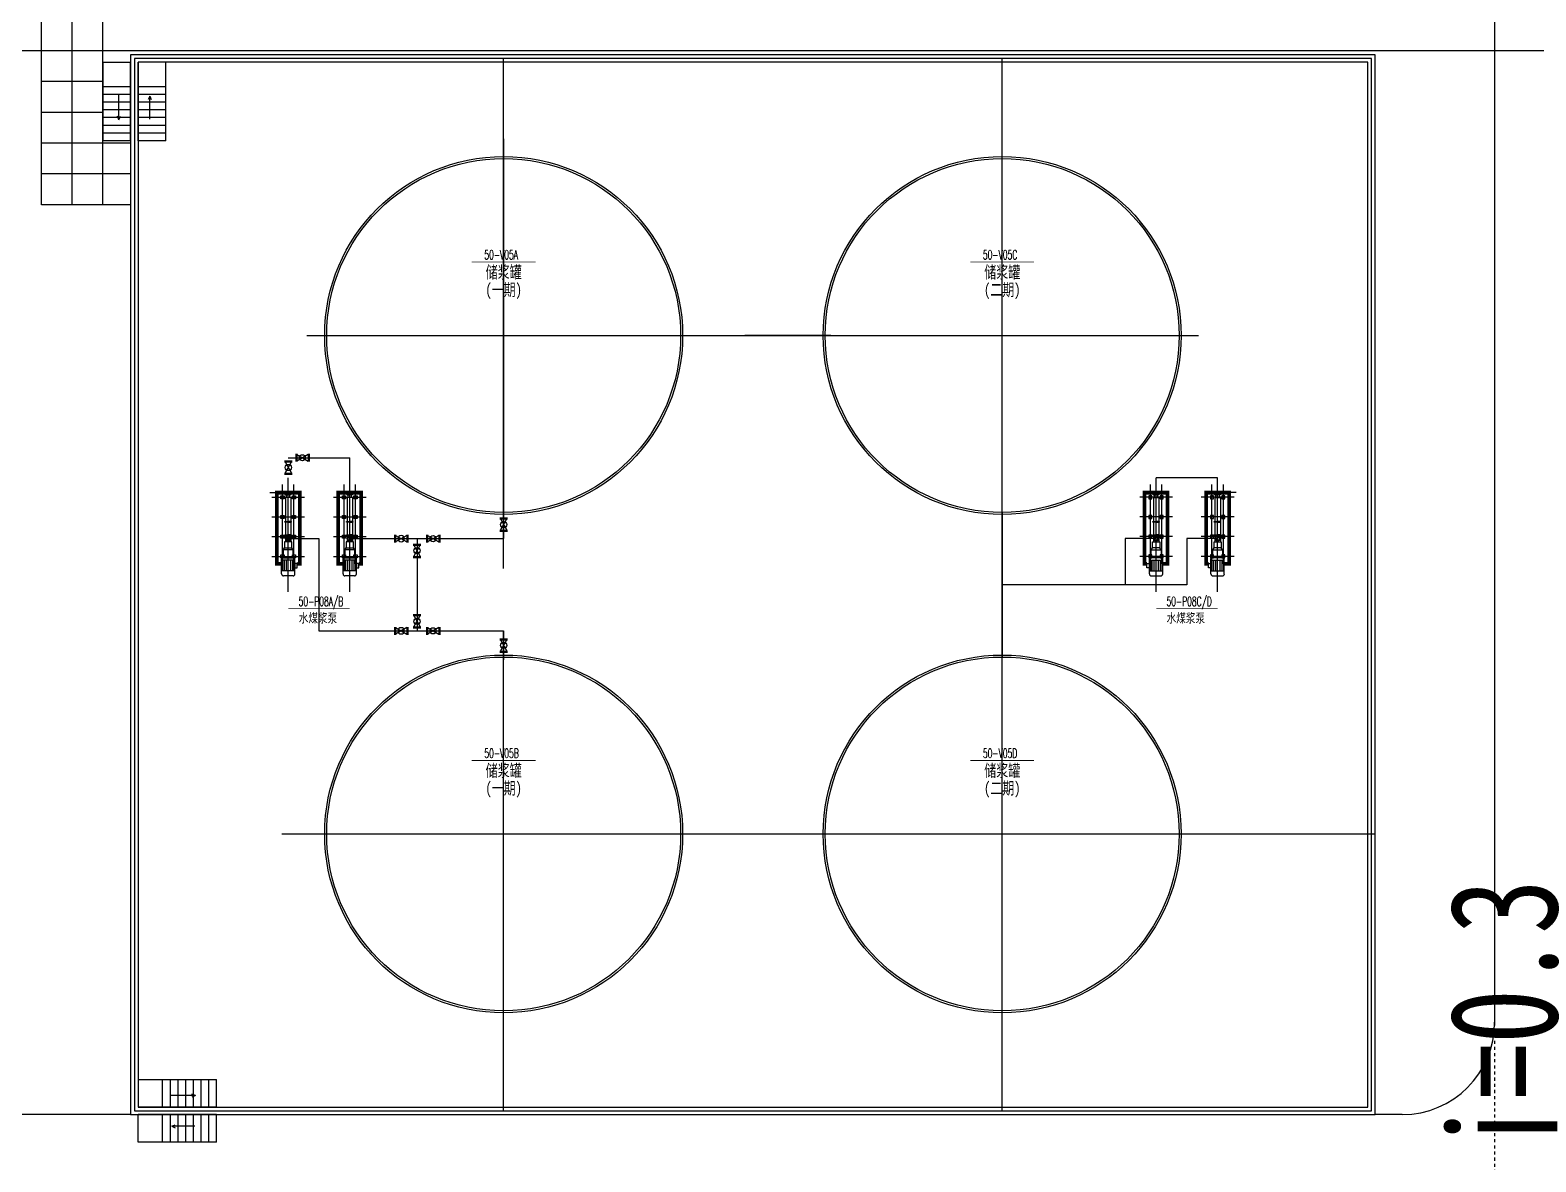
# Model space of a CAD drawing. Header units: metres. Extents: x -170 to 1091, y -90 to 504.
# Drawn here: x 309.91 to 358.84, y 63.89 to 100.67 of the extents above; entities that cross this region are included whole.
import ezdxf

# ---------------------------------------------------------------- set-up
doc = ezdxf.new("R2010")
doc.units = ezdxf.units.M
for name, pattern in [('CENTER', [50.8, 31.75, -6.35, 6.35, -6.35]), ('DASH', [0.35, 0.25, -0.1]), ('DOTE', [2.42, 2, -0.2, 0.02, -0.2]), ('PF_CENTER', [400, 250, -50, 50, -50])]:
    doc.linetypes.add(name, pattern=pattern)
for name, color, linetype in [('01', 7, 'CONTINUOUS'), ('02', 1, 'CONTINUOUS'), ('05', 4, 'PF_CENTER'), ('1', 7, 'CONTINUOUS'), ('PUB_TEXT', 7, 'CONTINUOUS'), ('road', 2, 'CONTINUOUS'), ('中心线', 3, 'CENTER'), ('基本标注', 4, 'CONTINUOUS'), ('方格网', 6, 'CONTINUOUS'), ('热媒站中心线', 3, 'CENTER'), ('管架', 30, 'CONTINUOUS')]:
    doc.layers.add(name, color=color, linetype=linetype)
doc.styles.add('_HZTXT', font='simplex.shx', dxfattribs={"width": 0.75, "bigfont": 'HZTXT.shx'})
doc.styles.add('YU1', font='txt', dxfattribs={"width": 0.75})

# ---------------------------------------------------------------- blocks, each defined once
blk = doc.blocks.new('A$C4640729A')
for p, q in [((16, 289), (26, 295)), ((16, 289), (16, 170)), ((16, 51), (16, 170)), ((16, 51), (26, 46)), ((26, 340), (26, 170)), ((26, 340), (53, 340)), ((26, 0), (26, 170)), ((26, 0), (53, 0)), ((53, 340), (53, 170)), ((56, 303), (53, 306)), ((53, 0), (53, 170)), ((56, 38), (53, 35)), ((56, 303), (56, 170)), ((56, 38), (56, 170))]:
    blk.add_line(p, q)
at = {"layer": '中心线'}
for p, q in [((0, 318), (78, 318)), ((0, 23), (78, 23))]:
    blk.add_line(p, q, dxfattribs=at)
blk = doc.blocks.new('A$C33160A48')
at = {"layer": '02'}
for p, q in [((0, 430), (250, 430)), ((0, 400), (250, 400)), ((0, 30), (250, 30)), ((20, 400), (230, 30)), ((20, 30), (230, 400)), ((0, 0), (250, 0))]:
    blk.add_line(p, q, dxfattribs=at)
blk.add_circle((125, 215), 101, dxfattribs=at)

msp = doc.modelspace()

# ---------------------------------------------------------------- linework, layer by layer
at = {"ltscale": 50}
for p, q in [((318.3, 86.774), (320.3, 86.774)), ((348.5, 86.119), (346.5, 86.119))]:
    msp.add_line(p, q, dxfattribs=at)
at = {"ltscale": 2}
for p, q in [((317.701, 85.641), (318.3, 85.641)), ((349.099, 85.641), (348.5, 85.641))]:
    msp.add_line(p, q, dxfattribs=at)
for p, q in [((318.212, 85.481), (318.212, 84.707)), ((318.388, 85.481), (318.212, 85.481)), ((318.243, 85.481), (318.243, 85.565)), ((318.357, 85.481), (318.357, 85.565)), ((318.388, 85.481), (318.388, 84.707)), ((320.212, 85.481), (320.212, 84.707)), ((320.388, 85.481), (320.212, 85.481)), ((320.243, 85.481), (320.243, 85.565)), ((320.357, 85.481), (320.357, 85.565)), ((320.388, 85.481), (320.388, 84.707)), ((346.412, 85.481), (346.588, 85.481)), ((346.412, 85.481), (346.412, 84.707)), ((346.443, 85.481), (346.443, 85.565)), ((346.557, 85.481), (346.557, 85.565)), ((346.588, 85.481), (346.588, 84.707)), ((348.412, 85.481), (348.588, 85.481)), ((348.412, 85.481), (348.412, 84.707)), ((348.443, 85.481), (348.443, 85.565)), ((348.557, 85.481), (348.557, 85.565)), ((348.588, 85.481), (348.588, 84.707)), ((318.192, 84.68), (318.192, 84.707)), ((318.192, 84.707), (318.3, 84.707)), ((318.3, 84.68), (318.192, 84.68)), ((318.212, 84.68), (318.212, 84.266)), ((318.408, 84.707), (318.3, 84.707)), ((318.3, 84.68), (318.408, 84.68)), ((318.388, 84.68), (318.389, 84.266)), ((318.408, 84.68), (318.408, 84.707)), ((320.192, 84.68), (320.192, 84.707)), ((320.192, 84.707), (320.3, 84.707)), ((320.3, 84.68), (320.192, 84.68)), ((320.212, 84.68), (320.212, 84.266)), ((320.408, 84.707), (320.3, 84.707)), ((320.3, 84.68), (320.408, 84.68)), ((320.388, 84.68), (320.389, 84.266)), ((320.408, 84.68), (320.408, 84.707)), ((346.392, 84.707), (346.5, 84.707)), ((346.392, 84.68), (346.392, 84.707)), ((346.5, 84.68), (346.392, 84.68)), ((346.412, 84.68), (346.411, 84.266)), ((346.608, 84.707), (346.5, 84.707)), ((346.5, 84.68), (346.608, 84.68)), ((346.588, 84.68), (346.588, 84.266)), ((346.608, 84.68), (346.608, 84.707)), ((348.392, 84.707), (348.5, 84.707)), ((348.392, 84.68), (348.392, 84.707)), ((348.5, 84.68), (348.392, 84.68)), ((348.412, 84.68), (348.411, 84.266)), ((348.608, 84.707), (348.5, 84.707)), ((348.5, 84.68), (348.608, 84.68)), ((348.588, 84.68), (348.588, 84.266)), ((348.608, 84.68), (348.608, 84.707)), ((318.192, 84.239), (318.192, 84.266)), ((318.192, 84.266), (318.301, 84.266)), ((318.301, 84.239), (318.192, 84.239)), ((318.212, 84.239), (318.212, 84.047)), ((318.409, 84.266), (318.301, 84.266)), ((318.301, 84.239), (318.409, 84.239)), ((318.389, 84.239), (318.388, 84.047)), ((318.409, 84.239), (318.409, 84.266)), ((320.192, 84.239), (320.192, 84.266)), ((320.192, 84.266), (320.301, 84.266)), ((320.301, 84.239), (320.192, 84.239)), ((320.212, 84.239), (320.212, 84.047)), ((320.409, 84.266), (320.301, 84.266)), ((320.301, 84.239), (320.409, 84.239)), ((320.389, 84.239), (320.388, 84.047)), ((320.409, 84.239), (320.409, 84.266)), ((346.391, 84.266), (346.499, 84.266)), ((346.391, 84.239), (346.391, 84.266)), ((346.499, 84.239), (346.391, 84.239)), ((346.411, 84.239), (346.412, 84.047)), ((346.608, 84.266), (346.499, 84.266)), ((346.499, 84.239), (346.608, 84.239)), ((346.588, 84.239), (346.588, 84.047)), ((346.608, 84.239), (346.608, 84.266)), ((348.391, 84.266), (348.499, 84.266)), ((348.391, 84.239), (348.391, 84.266)), ((348.499, 84.239), (348.391, 84.239)), ((348.411, 84.239), (348.412, 84.047)), ((348.608, 84.266), (348.499, 84.266)), ((348.499, 84.239), (348.608, 84.239)), ((348.588, 84.239), (348.588, 84.047)), ((348.608, 84.239), (348.608, 84.266)), ((318.14, 83.787), (318.182, 83.849)), ((318.46, 83.787), (318.416, 83.849)), ((320.14, 83.787), (320.182, 83.849)), ((320.46, 83.787), (320.416, 83.849)), ((346.34, 83.787), (346.384, 83.849)), ((346.66, 83.787), (346.618, 83.849)), ((348.34, 83.787), (348.384, 83.849)), ((348.66, 83.787), (348.618, 83.849)), ((318.083, 82.999), (318.083, 83.501)), ((318.517, 83.45), (318.083, 83.45)), ((318.101, 83.519), (318.499, 83.519)), ((318.115, 83.45), (318.115, 83.097)), ((318.165, 83.45), (318.165, 83.097)), ((318.228, 83.45), (318.228, 83.097)), ((318.372, 83.45), (318.372, 83.097)), ((318.435, 83.45), (318.435, 83.097)), ((318.485, 83.45), (318.485, 83.097)), ((318.517, 82.999), (318.517, 83.501)), ((320.083, 82.999), (320.083, 83.501)), ((320.517, 83.45), (320.083, 83.45)), ((320.101, 83.519), (320.499, 83.519)), ((320.115, 83.45), (320.115, 83.097)), ((320.165, 83.45), (320.165, 83.097)), ((320.228, 83.45), (320.228, 83.097)), ((320.372, 83.45), (320.372, 83.097)), ((320.435, 83.45), (320.435, 83.097)), ((320.485, 83.45), (320.485, 83.097)), ((320.517, 82.999), (320.517, 83.501)), ((346.283, 82.999), (346.283, 83.501)), ((346.283, 83.45), (346.717, 83.45)), ((346.699, 83.519), (346.301, 83.519)), ((346.315, 83.45), (346.315, 83.097)), ((346.365, 83.45), (346.365, 83.097)), ((346.428, 83.45), (346.428, 83.097)), ((346.572, 83.45), (346.572, 83.097)), ((346.635, 83.45), (346.635, 83.097)), ((346.685, 83.45), (346.685, 83.097)), ((346.717, 82.999), (346.717, 83.501)), ((348.283, 82.999), (348.283, 83.501)), ((348.283, 83.45), (348.717, 83.45)), ((348.699, 83.519), (348.301, 83.519)), ((348.315, 83.45), (348.315, 83.097)), ((348.365, 83.45), (348.365, 83.097)), ((348.428, 83.45), (348.428, 83.097)), ((348.572, 83.45), (348.572, 83.097)), ((348.635, 83.45), (348.635, 83.097)), ((348.685, 83.45), (348.685, 83.097)), ((348.717, 82.999), (348.717, 83.501)), ((318.517, 83.097), (318.083, 83.097)), ((318.456, 82.937), (318.144, 82.937)), ((320.517, 83.097), (320.083, 83.097)), ((320.456, 82.937), (320.144, 82.937)), ((346.283, 83.097), (346.717, 83.097)), ((346.344, 82.937), (346.656, 82.937)), ((348.283, 83.097), (348.717, 83.097)), ((348.344, 82.937), (348.656, 82.937))]:
    msp.add_line(p, q)
at = {"linetype": 'DASH', "ltscale": 0.01}
msp.add_line((357.5, 68.429), (357.5, 40), dxfattribs=at)
at = {"color": 1, "ltscale": 5, "const_width": 0.03, "elevation": 0}
for points in [[(324.262, 93.137), (326.338, 93.137)], [(340.462, 93.137), (342.538, 93.137)], [(346.504, 81.87), (348.496, 81.87)], [(324.262, 76.937), (326.338, 76.937)], [(340.462, 76.937), (342.538, 76.937)]]:
    msp.add_lwpolyline(points, dxfattribs=at)
at = {"ltscale": 2, "const_width": 0.12}
for points in [[(318.596, 83.331), (318.675, 83.331), (318.675, 85.641), (317.925, 85.641), (317.925, 83.331), (318.083, 83.331)], [(320.596, 83.331), (320.675, 83.331), (320.675, 85.641), (319.925, 85.641), (319.925, 83.331), (320.083, 83.331)]]:
    msp.add_lwpolyline(points, dxfattribs=at)
at = {"ltscale": 2, "const_width": 0.12, "elevation": 0}
for points in [[(346.204, 83.331), (346.125, 83.331), (346.125, 85.641), (346.875, 85.641), (346.875, 83.331), (346.717, 83.331)], [(348.204, 83.331), (348.125, 83.331), (348.125, 85.641), (348.875, 85.641), (348.875, 83.331), (348.717, 83.331)]]:
    msp.add_lwpolyline(points, dxfattribs=at)
for points in [[(318.065, 85.441), (318.065, 85.541), (318.165, 85.541), (318.165, 85.441)], [(318.435, 85.441), (318.435, 85.541), (318.535, 85.541), (318.535, 85.441)], [(320.065, 85.441), (320.065, 85.541), (320.165, 85.541), (320.165, 85.441)], [(320.435, 85.441), (320.435, 85.541), (320.535, 85.541), (320.535, 85.441)], [(318.065, 84.801), (318.065, 84.901), (318.165, 84.901), (318.165, 84.801)], [(318.435, 84.801), (318.435, 84.901), (318.535, 84.901), (318.535, 84.801)], [(320.065, 84.801), (320.065, 84.901), (320.165, 84.901), (320.165, 84.801)], [(320.435, 84.801), (320.435, 84.901), (320.535, 84.901), (320.535, 84.801)], [(318.065, 84.161), (318.065, 84.261), (318.165, 84.261), (318.165, 84.161)], [(318.435, 84.161), (318.435, 84.261), (318.535, 84.261), (318.535, 84.161)], [(320.065, 84.161), (320.065, 84.261), (320.165, 84.261), (320.165, 84.161)], [(320.435, 84.161), (320.435, 84.261), (320.535, 84.261), (320.535, 84.161)], [(318.416, 83.849), (318.416, 84.047), (318.182, 84.047), (318.182, 83.849)], [(320.416, 83.849), (320.416, 84.047), (320.182, 84.047), (320.182, 83.849)], [(318.065, 83.521), (318.065, 83.621), (318.165, 83.621), (318.165, 83.521)], [(318.435, 83.521), (318.435, 83.621), (318.535, 83.621), (318.535, 83.521)], [(318.596, 83.202), (318.596, 83.338), (318.517, 83.338), (318.517, 83.202)], [(320.065, 83.521), (320.065, 83.621), (320.165, 83.621), (320.165, 83.521)], [(320.435, 83.521), (320.435, 83.621), (320.535, 83.621), (320.535, 83.521)], [(320.596, 83.202), (320.596, 83.338), (320.517, 83.338), (320.517, 83.202)]]:
    msp.add_lwpolyline(points, close=True)
at = {"elevation": 0}
for points in [[(346.365, 85.441), (346.365, 85.541), (346.265, 85.541), (346.265, 85.441)], [(346.735, 85.441), (346.735, 85.541), (346.635, 85.541), (346.635, 85.441)], [(348.365, 85.441), (348.365, 85.541), (348.265, 85.541), (348.265, 85.441)], [(348.735, 85.441), (348.735, 85.541), (348.635, 85.541), (348.635, 85.441)], [(346.365, 84.801), (346.365, 84.901), (346.265, 84.901), (346.265, 84.801)], [(346.735, 84.801), (346.735, 84.901), (346.635, 84.901), (346.635, 84.801)], [(348.365, 84.801), (348.365, 84.901), (348.265, 84.901), (348.265, 84.801)], [(348.735, 84.801), (348.735, 84.901), (348.635, 84.901), (348.635, 84.801)], [(346.365, 84.161), (346.365, 84.261), (346.265, 84.261), (346.265, 84.161)], [(346.735, 84.161), (346.735, 84.261), (346.635, 84.261), (346.635, 84.161)], [(348.365, 84.161), (348.365, 84.261), (348.265, 84.261), (348.265, 84.161)], [(348.735, 84.161), (348.735, 84.261), (348.635, 84.261), (348.635, 84.161)], [(346.384, 83.849), (346.384, 84.047), (346.618, 84.047), (346.618, 83.849)], [(348.384, 83.849), (348.384, 84.047), (348.618, 84.047), (348.618, 83.849)], [(346.204, 83.202), (346.204, 83.338), (346.283, 83.338), (346.283, 83.202)], [(346.365, 83.521), (346.365, 83.621), (346.265, 83.621), (346.265, 83.521)], [(346.735, 83.521), (346.735, 83.621), (346.635, 83.621), (346.635, 83.521)], [(348.204, 83.202), (348.204, 83.338), (348.283, 83.338), (348.283, 83.202)], [(348.365, 83.521), (348.365, 83.621), (348.265, 83.621), (348.265, 83.521)], [(348.735, 83.521), (348.735, 83.621), (348.635, 83.621), (348.635, 83.521)]]:
    msp.add_lwpolyline(points, close=True, dxfattribs=at)
for points in [[(318.46, 83.519), (318.46, 83.787), (318.14, 83.787), (318.14, 83.519)], [(320.46, 83.519), (320.46, 83.787), (320.14, 83.787), (320.14, 83.519)]]:
    msp.add_lwpolyline(points)
for points in [[(346.34, 83.519), (346.34, 83.787), (346.66, 83.787), (346.66, 83.519)], [(348.34, 83.519), (348.34, 83.787), (348.66, 83.787), (348.66, 83.519)]]:
    msp.add_lwpolyline(points, dxfattribs=at)
at = {"color": 1, "ltscale": 5, "const_width": 0.03}
msp.add_lwpolyline([(318.304, 81.87), (320.296, 81.87)], dxfattribs=at)
for centre, radius in [((318.3, 84.149), 0.0852), ((318.3, 84.149), 0.0517), ((320.3, 84.149), 0.0852), ((320.3, 84.149), 0.0517), ((346.5, 84.149), 0.0852), ((346.5, 84.149), 0.0517), ((348.5, 84.149), 0.0852), ((348.5, 84.149), 0.0517)]:
    msp.add_circle(centre, radius)
for centre, radius, start, end in [((318.101, 83.501), 0.0184, 90, 180), ((318.499, 83.501), 0.0184, 0, 90), ((320.101, 83.501), 0.0184, 90, 180), ((320.499, 83.501), 0.0184, 0, 90), ((346.301, 83.501), 0.0184, 90, 180), ((346.699, 83.501), 0.0184, 0, 90), ((348.301, 83.501), 0.0184, 90, 180), ((348.699, 83.501), 0.0184, 0, 90), ((318.144, 82.999), 0.0614, 180, 270), ((318.456, 82.999), 0.0614, 270, 0), ((320.144, 82.999), 0.0614, 180, 270), ((320.456, 82.999), 0.0614, 270, 0), ((346.344, 82.999), 0.0614, 180, 270), ((346.656, 82.999), 0.0614, 270, 0), ((348.344, 82.999), 0.0614, 180, 270), ((348.656, 82.999), 0.0614, 270, 0)]:
    msp.add_arc(centre, radius, start, end)
at = {"layer": '01', "ltscale": 50}
for p, q in [((335.926, 90.749), (333.138, 90.749)), ((325.3, 84.999), (325.3, 84.149)), ((341.5, 84.999), (341.5, 80.299)), ((318.3, 84.149), (319.3, 84.149)), ((319.3, 84.149), (319.3, 81.15)), ((320.3, 84.149), (325.3, 84.149)), ((322.487, 84.149), (322.487, 81.15)), ((345.5, 84.149), (345.5, 82.649)), ((346.5, 84.149), (345.5, 84.149)), ((347.5, 84.149), (347.5, 82.649)), ((348.5, 84.149), (347.5, 84.149)), ((347.5, 82.649), (341.5, 82.649)), ((319.3, 81.15), (325.3, 81.15)), ((325.3, 81.15), (325.3, 80.204))]:
    msp.add_line(p, q, dxfattribs=at)
at = {"layer": '01', "ltscale": 8}
for centre in [(325.3, 90.749), (341.5, 90.749), (325.3, 74.549), (341.5, 74.549)]:
    msp.add_circle(centre, 5.75, dxfattribs=at)
at = {"layer": '02', "ltscale": 8}
for centre in [(325.3, 90.749), (341.5, 90.749), (325.3, 74.549), (341.5, 74.549)]:
    msp.add_circle(centre, 5.815, dxfattribs=at)
at = {"layer": '05', "ltscale": 8}
for p, q in [((353.5, 99.749), (313.3, 99.749, 0)), ((313.3, 99.749, 0), (313.3, 65.549)), ((325.3, 83.179, 0), (325.3, 99.749, 0)), ((341.5, 65.549, 0), (341.5, 99.749, 0)), ((353.5, 65.549), (353.5, 99.749)), ((325.3, 97.145), (325.3, 84.352)), ((318.904, 90.749), (347.874, 90.749)), ((325.3, 65.549, 0), (325.3, 81.15, 0)), ((318.096, 74.549, 0), (353.62, 74.549)), ((313.3, 65.549), (353.5, 65.549))]:
    msp.add_line(p, q, dxfattribs=at)
at = {"layer": 'road', "linetype": 'Continuous'}
for p, q in [((310.28, 95, 0), (310.28, 139)), ((311.28, 95, 0), (311.28, 139)), ((312.28, 95, 0), (312.28, 139)), ((357.5, 130), (357.5, 68.429)), ((312.28, 100), (310.28, 100)), ((312.28, 99), (310.28, 99)), ((312.28, 98), (310.28, 98)), ((313.18, 97), (310.28, 97)), ((313.18, 96), (310.28, 96)), ((313.18, 95), (310.28, 95)), ((313.18, 65.429), (306, 65.429)), ((354.5, 65.429, 0), (353.62, 65.429))]:
    msp.add_line(p, q, dxfattribs=at)
msp.add_arc((354.5, 68.429, 0), 3, 270, 0, dxfattribs=at)
at = {"layer": '基本标注'}
for p, q in [((312.28, 99.629, 0), (312.28, 97.079, 0)), ((312.798, 97.76, 0), (312.799, 98.555, 0)), ((313.801, 98.528, 0), (313.754, 98.424, 0)), ((313.801, 98.528, 0), (313.849, 98.424, 0)), ((313.801, 97.778, 0), (313.801, 98.528, 0)), ((312.798, 97.76, 0), (312.753, 97.876, 0)), ((312.798, 97.76, 0), (312.849, 97.876, 0)), ((313.42, 66.569), (315.97, 66.569)), ((315.288, 66.051), (315.173, 66.095)), ((315.288, 66.051), (314.494, 66.05)), ((315.288, 66.051), (315.173, 65.999)), ((314.52, 65.047), (314.625, 65.095)), ((314.52, 65.047), (314.625, 65)), ((315.27, 65.047), (314.52, 65.047))]:
    msp.add_line(p, q, dxfattribs=at)
at = {"layer": '基本标注', "ltscale": 0.8}
for p, q in [((312.28, 99.629, 0), (313.18, 99.629, 0)), ((313.18, 97.079, 0), (313.18, 99.629, 0)), ((313.42, 97.079, 0), (313.42, 99.629, 0)), ((314.32, 99.629, 0), (313.42, 99.629, 0)), ((314.32, 97.079, 0), (314.32, 99.629, 0)), ((313.18, 98.829, 0), (312.28, 98.829, 0)), ((313.18, 98.579, 0), (312.28, 98.579, 0)), ((314.32, 98.829, 0), (313.42, 98.829, 0)), ((314.32, 98.579, 0), (313.42, 98.579, 0)), ((313.18, 98.329, 0), (312.28, 98.329, 0)), ((313.18, 98.079, 0), (312.28, 98.079, 0)), ((314.32, 98.329, 0), (313.42, 98.329, 0)), ((314.32, 98.079, 0), (313.42, 98.079, 0)), ((313.18, 97.829, 0), (312.28, 97.829, 0)), ((313.18, 97.579, 0), (312.28, 97.579, 0)), ((314.32, 97.829, 0), (313.42, 97.829, 0)), ((314.32, 97.579, 0), (313.42, 97.579, 0)), ((313.18, 97.329, 0), (312.28, 97.329, 0)), ((313.18, 97.079, 0), (312.28, 97.079, 0)), ((314.32, 97.329, 0), (313.42, 97.329, 0)), ((314.32, 97.079, 0), (313.42, 97.079, 0)), ((313.42, 66.569), (313.42, 65.669)), ((314.22, 65.669), (314.22, 66.569)), ((314.47, 65.669), (314.47, 66.569)), ((314.72, 65.669), (314.72, 66.569)), ((314.97, 65.669), (314.97, 66.569)), ((315.22, 65.669), (315.22, 66.569)), ((315.47, 65.669), (315.47, 66.569)), ((315.72, 65.669), (315.72, 66.569)), ((315.97, 65.669), (315.97, 66.569)), ((315.97, 65.669), (313.42, 65.669)), ((315.97, 65.429), (313.42, 65.429)), ((313.42, 64.529), (313.42, 65.429)), ((314.22, 64.529), (314.22, 65.429)), ((314.47, 64.529), (314.47, 65.429)), ((314.72, 64.529), (314.72, 65.429)), ((314.97, 64.529), (314.97, 65.429)), ((315.22, 64.529), (315.22, 65.429)), ((315.47, 64.529), (315.47, 65.429)), ((315.72, 64.529), (315.72, 65.429)), ((315.97, 64.529), (315.97, 65.429)), ((315.97, 64.529), (313.42, 64.529))]:
    msp.add_line(p, q, dxfattribs=at)
at = {"layer": '方格网', "color": 6, "linetype": 'Continuous'}
msp.add_line((850.549, 100), (-76.882, 100), dxfattribs=at)
at = {"layer": '热媒站中心线', "linetype": 'DOTE', "ltscale": 300}
for p, q in [((320.3, 82.422), (320.3, 86.774)), ((318.3, 82.422), (318.3, 86.119)), ((346.5, 82.422), (346.5, 86.119)), ((348.5, 82.422), (348.5, 86.119)), ((318.115, 83.331), (318.115, 85.903)), ((318.485, 83.331), (318.485, 85.903)), ((320.115, 83.331), (320.115, 85.903)), ((320.485, 83.331), (320.485, 85.903)), ((346.315, 83.331), (346.315, 85.903)), ((346.685, 83.331), (346.685, 85.903)), ((348.315, 83.331), (348.315, 85.903)), ((348.685, 83.331), (348.685, 85.903)), ((317.768, 85.491), (318.832, 85.491)), ((319.768, 85.491), (320.832, 85.491)), ((347.032, 85.491), (345.968, 85.491)), ((349.032, 85.491), (347.968, 85.491)), ((317.768, 84.851), (318.832, 84.851)), ((319.768, 84.851), (320.832, 84.851)), ((347.032, 84.851), (345.968, 84.851)), ((349.032, 84.851), (347.968, 84.851)), ((317.768, 84.211), (318.832, 84.211)), ((319.768, 84.211), (320.832, 84.211)), ((347.032, 84.211), (345.968, 84.211)), ((349.032, 84.211), (347.968, 84.211)), ((317.768, 83.571), (318.832, 83.571)), ((319.768, 83.571), (320.832, 83.571)), ((347.032, 83.571), (345.968, 83.571)), ((349.032, 83.571), (347.968, 83.571))]:
    msp.add_line(p, q, dxfattribs=at)
at = {"layer": '管架'}
for p, q in [((353.62, 99.869), (313.18, 99.869, 0)), ((313.18, 99.869, 0), (313.18, 65.429)), ((353.62, 65.429), (353.62, 99.869)), ((353.38, 99.629), (313.42, 99.629, 0)), ((313.42, 99.629, 0), (313.42, 65.669)), ((353.38, 65.669), (353.38, 99.629)), ((313.42, 65.669), (353.38, 65.669)), ((313.18, 65.429), (353.62, 65.429))]:
    msp.add_line(p, q, dxfattribs=at)

# ---------------------------------------------------------------- block references
at = {"layer": '01', "ltscale": 50, "xscale": 0.001, "yscale": 0.001, "zscale": 0.001}
for p in [(318.18, 86.244), (325.175, 84.388), (322.362, 83.538), (322.362, 81.248), (325.175, 80.461)]:
    msp.add_blockref('A$C33160A48', p, dxfattribs=at)
at = {"layer": '01', "ltscale": 50, "yscale": 0.001, "zscale": 0.001}
for p, xscale, rotation in [((318.546, 86.899), 0.001, 270), ((322.184, 84.274), -0.001, 90), ((322.791, 84.274), 0.001, 270), ((322.184, 81.275), -0.001, 90), ((322.791, 81.275), 0.001, 270)]:
    msp.add_blockref('A$C33160A48', p, dxfattribs=dict(at, xscale=xscale, rotation=rotation))
at = {"layer": '中心线', "yscale": 0.0005192115572281}
for p, xscale, zscale, rotation in [((318.212, 85.557), -0.0005192115572281, 0.0005192115572, 270), ((320.212, 85.557), -0.0005192115572281, 0.0005192115572, 270), ((346.588, 85.557), 0.0005192115572281, 0.0005192115572281, 90), ((348.588, 85.557), 0.0005192115572281, 0.0005192115572281, 90)]:
    msp.add_blockref('A$C4640729A', p, dxfattribs=dict(at, xscale=xscale, zscale=zscale, rotation=rotation))

# ---------------------------------------------------------------- texts
at = {"style": 'YU1', "width": 0.8}
for p in [(318.479, 81.417, -1.249), (346.679, 81.417, -1.249)]:
    msp.add_text(' 水煤浆泵', height=0.3, dxfattribs=at).set_placement(p)
at = {"char_height": 0.4, "width": 4.61013, "attachment_point": 2, "style": 'YU1'}
for s, insert in [('储浆罐', (325.301, 93.006, 0)), ('储浆罐', (341.501, 93.006, 0)), ('(一期)', (325.301, 92.437, 0)), ('(二期)', (341.501, 92.437, 0)), ('储浆罐', (325.301, 76.806, 0)), ('储浆罐', (341.501, 76.806, 0)), ('(一期)', (325.301, 76.237, 0)), ('(二期)', (341.501, 76.237, 0))]:
    msp.add_mtext(s, dxfattribs=dict(at, insert=insert))
at = {"layer": '1', "linetype": 'ByBlock', "ltscale": 5, "style": '_HZTXT', "width": 0.6}
for s, p in [('50-V05A', (324.672, 93.223, 0)), ('50-V05C', (340.872, 93.223, 0)), ('50-P08A/B', (318.638, 81.957)), ('50-P08C/D', (346.838, 81.957)), ('50-V05B', (324.672, 77.023, 0)), ('50-V05D', (340.872, 77.023, 0))]:
    msp.add_text(s, height=0.3, dxfattribs=at).set_placement(p)
at = {"layer": 'PUB_TEXT', "linetype": 'Continuous', "width": 0.75}
msp.add_text('i=0.3', height=3.5, rotation=90, dxfattribs=at).set_placement((359.537, 64.154))

doc.saveas('drawing.dxf')
